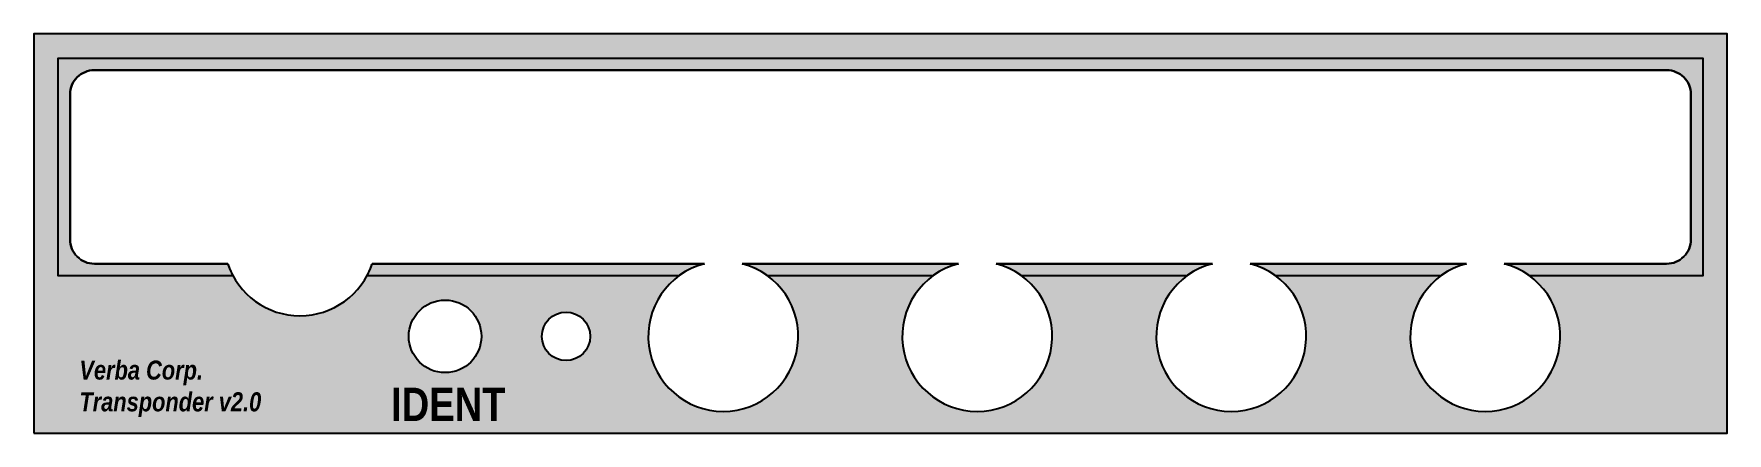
# Model space of a CAD drawing. Header units: inches. Extents: x 0 to 7, y 0.25 to 1.9.
import ezdxf

# ---------------------------------------------------------------- set-up
doc = ezdxf.new("R2010")
doc.units = ezdxf.units.IN
doc.layers.add('hrany', color=250, linetype='Continuous')
doc.layers.add('text', color=255, linetype='Continuous')
doc.styles.get("Standard").update_dxf_attribs({"font": 'arial.ttf'})

msp = doc.modelspace()

# ---------------------------------------------------------------- hatches: boundary and pattern name
at = {"layer": 'hrany', "lineweight": -3}
h = msp.add_hatch(color=256, dxfattribs=at)
h.dxf.hatch_style = 1
h.paths.add_polyline_path([(7, 1.9), (0, 1.9), (0, 0.25), (7, 0.25)])
h.paths.add_polyline_path([(0.25, 0.95, -0.414214), (0.15, 1.05), (0.15, 1.4), (0.15, 1.65, -0.414214), (0.25, 1.75), (6.75, 1.75, -0.414214), (6.85, 1.65), (6.85, 1.3), (6.85, 1.05, -0.414214), (6.75, 0.95), (6.0781, 0.95, -7.81025), (5.9219, 0.95), (5.65, 0.95), (5.0281, 0.95, -7.81025), (4.8719, 0.95), (4.6, 0.95), (3.9781, 0.95, -7.81025), (3.8219, 0.95), (3.55, 0.95), (2.9281, 0.95, -7.81025), (2.7719, 0.95), (2.5, 0.95), (1.3987, 0.95, -0.719772), (0.8013, 0.95)], flags=16)
h.paths.add_polyline_path([(1.55, 0.65, -1), (1.85, 0.65, -1)], flags=16)
h.paths.add_polyline_path([(2.1, 0.65, -1), (2.3, 0.65, -1)], flags=16)
at = {"layer": 'text', "lineweight": -3}
h = msp.add_hatch(dxfattribs=at)
h.set_pattern_fill('ANGLE', color=256)
h.set_pattern_definition([(0, (0, 0), (0, 6.985), [5.08, -1.905]), (90, (0, 0), (-6.985, 4e-16), [5.08, -1.905])])
h.paths.add_polyline_path([(2.7719, 0.95), (1.3987, 0.95, -0.043344), (1.377, 0.9), (2.6667, 0.9, -0.094778)], flags=17)
h.paths.add_polyline_path([(3.8219, 0.95), (2.9281, 0.95, -0.094778), (3.0333, 0.9), (3.7167, 0.9, -0.094778)], flags=17)
h.paths.add_polyline_path([(6.9, 1.8), (0.1, 1.8), (0.1, 1.4), (0.1, 0.9), (0.823, 0.9, -0.043344), (0.8013, 0.95), (0.25, 0.95, -0.414214), (0.15, 1.05), (0.15, 1.4), (0.15, 1.65, -0.414214), (0.25, 1.75), (6.75, 1.75, -0.414214), (6.85, 1.65), (6.85, 1.3), (6.85, 1.05, -0.414214), (6.75, 0.95), (6.0781, 0.95, -0.094778), (6.1833, 0.9), (6.9, 0.9), (6.9, 1.35)])
h.paths.add_polyline_path([(4.8719, 0.95), (3.9781, 0.95, -0.094778), (4.0833, 0.9), (4.7667, 0.9, -0.094778)], flags=17)
h.paths.add_polyline_path([(5.9219, 0.95), (5.0281, 0.95, -0.094778), (5.1333, 0.9), (5.8167, 0.9, -0.094778)], flags=17)

# ---------------------------------------------------------------- linework, layer by layer
at = {"layer": 'hrany', "lineweight": -3}
msp.add_lwpolyline([(0, 0.25), (7, 0.25), (7, 1.9), (0, 1.9)], close=True, dxfattribs=at)
for points in [[(6.85, 1.3), (6.85, 1.65, 0.414214), (6.75, 1.75), (0.25, 1.75, 0.414214), (0.15, 1.65), (0.15, 1.4)], [(0.15, 1.4), (0.15, 1.05, 0.414214), (0.25, 0.95), (0.8013, 0.95)], [(6.0781, 0.95), (6.75, 0.95, 0.414214), (6.85, 1.05), (6.85, 1.3)]]:
    msp.add_lwpolyline(points, format="xyb", dxfattribs=at)
for points in [[(1.3987, 0.95), (2.5, 0.95)], [(2.5, 0.95), (2.7719, 0.95)], [(2.9281, 0.95), (3.55, 0.95)], [(3.55, 0.95), (3.8219, 0.95)], [(3.9781, 0.95), (4.6, 0.95)], [(4.6, 0.95), (4.8719, 0.95)], [(5.0281, 0.95), (5.65, 0.95)], [(5.65, 0.95), (5.9219, 0.95)]]:
    msp.add_lwpolyline(points, dxfattribs=at)
at = {"layer": 'hrany'}
for centre, radius in [((1.7, 0.65), 0.15), ((2.2, 0.65), 0.1)]:
    msp.add_circle(centre, radius, dxfattribs=at)
at = {"layer": 'hrany', "lineweight": -3}
for centre, radius, start, end in [((1.1, 1.05), 0.315, 198.5094, 341.4906), ((2.85, 0.65), 0.31, 104.59255, 75.40745), ((3.9, 0.65), 0.31, 104.59255, 75.40745), ((4.95, 0.65), 0.31, 104.59255, 75.40745), ((6, 0.65), 0.31, 104.59255, 75.40745)]:
    msp.add_arc(centre, radius, start, end, dxfattribs=at)
at = {"layer": 'text', "lineweight": -3}
for points in [[(0.1, 1.4), (0.1, 1.8), (6.9, 1.8), (6.9, 1.35)], [(0.823, 0.9), (0.1, 0.9), (0.1, 1.4)], [(6.9, 1.35), (6.9, 0.9), (6.1833, 0.9)], [(2.7719, 0.95), (1.3987, 0.95)], [(3.8219, 0.95), (2.9281, 0.95)], [(4.8719, 0.95), (3.9781, 0.95)], [(5.9219, 0.95), (5.0281, 0.95)], [(2.6667, 0.9), (1.377, 0.9)], [(3.7167, 0.9), (3.0333, 0.9)], [(4.7667, 0.9), (4.0833, 0.9)], [(5.8167, 0.9), (5.1333, 0.9)]]:
    msp.add_lwpolyline(points, dxfattribs=at)
for points in [[(0.15, 1.4), (0.15, 1.65, -0.414214), (0.25, 1.75), (6.75, 1.75, -0.414214), (6.85, 1.65), (6.85, 1.3)], [(0.8013, 0.95), (0.25, 0.95, -0.414214), (0.15, 1.05), (0.15, 1.4)], [(6.85, 1.3), (6.85, 1.05, -0.414214), (6.75, 0.95), (6.0781, 0.95)]]:
    msp.add_lwpolyline(points, format="xyb", dxfattribs=at)
for centre, radius, start, end in [((1.1, 1.05), 0.315, 198.5094, 208.43689), ((1.1, 1.05), 0.315, 331.56311, 341.4906), ((2.85, 0.65), 0.31, 104.59255, 126.24932), ((2.85, 0.65), 0.31, 53.75068, 75.40745), ((3.9, 0.65), 0.31, 104.59255, 126.24932), ((3.9, 0.65), 0.31, 53.75068, 75.40745), ((4.95, 0.65), 0.31, 104.59255, 126.24932), ((4.95, 0.65), 0.31, 53.75068, 75.40745), ((6, 0.65), 0.31, 104.59255, 126.24932), ((6, 0.65), 0.31, 53.75068, 75.40745)]:
    msp.add_arc(centre, radius, start, end, dxfattribs=at)

# ---------------------------------------------------------------- texts
at = {"layer": 'text'}
for s, insert, char_height, attachment_point in [('{\\fArial Narrow|b1|i1|c0|p34;Verba Corp.     \\PTransponder v2.0}', (0.1881, 0.55), 0.07874, 1), ('{\\fArial Narrow|b1|i0|c0|p34;IDENT}', (1.95, 0.3), 0.137795, 9)]:
    msp.add_mtext(s, dxfattribs=dict(at, insert=insert, char_height=char_height, attachment_point=attachment_point))

doc.saveas('drawing.dxf')
